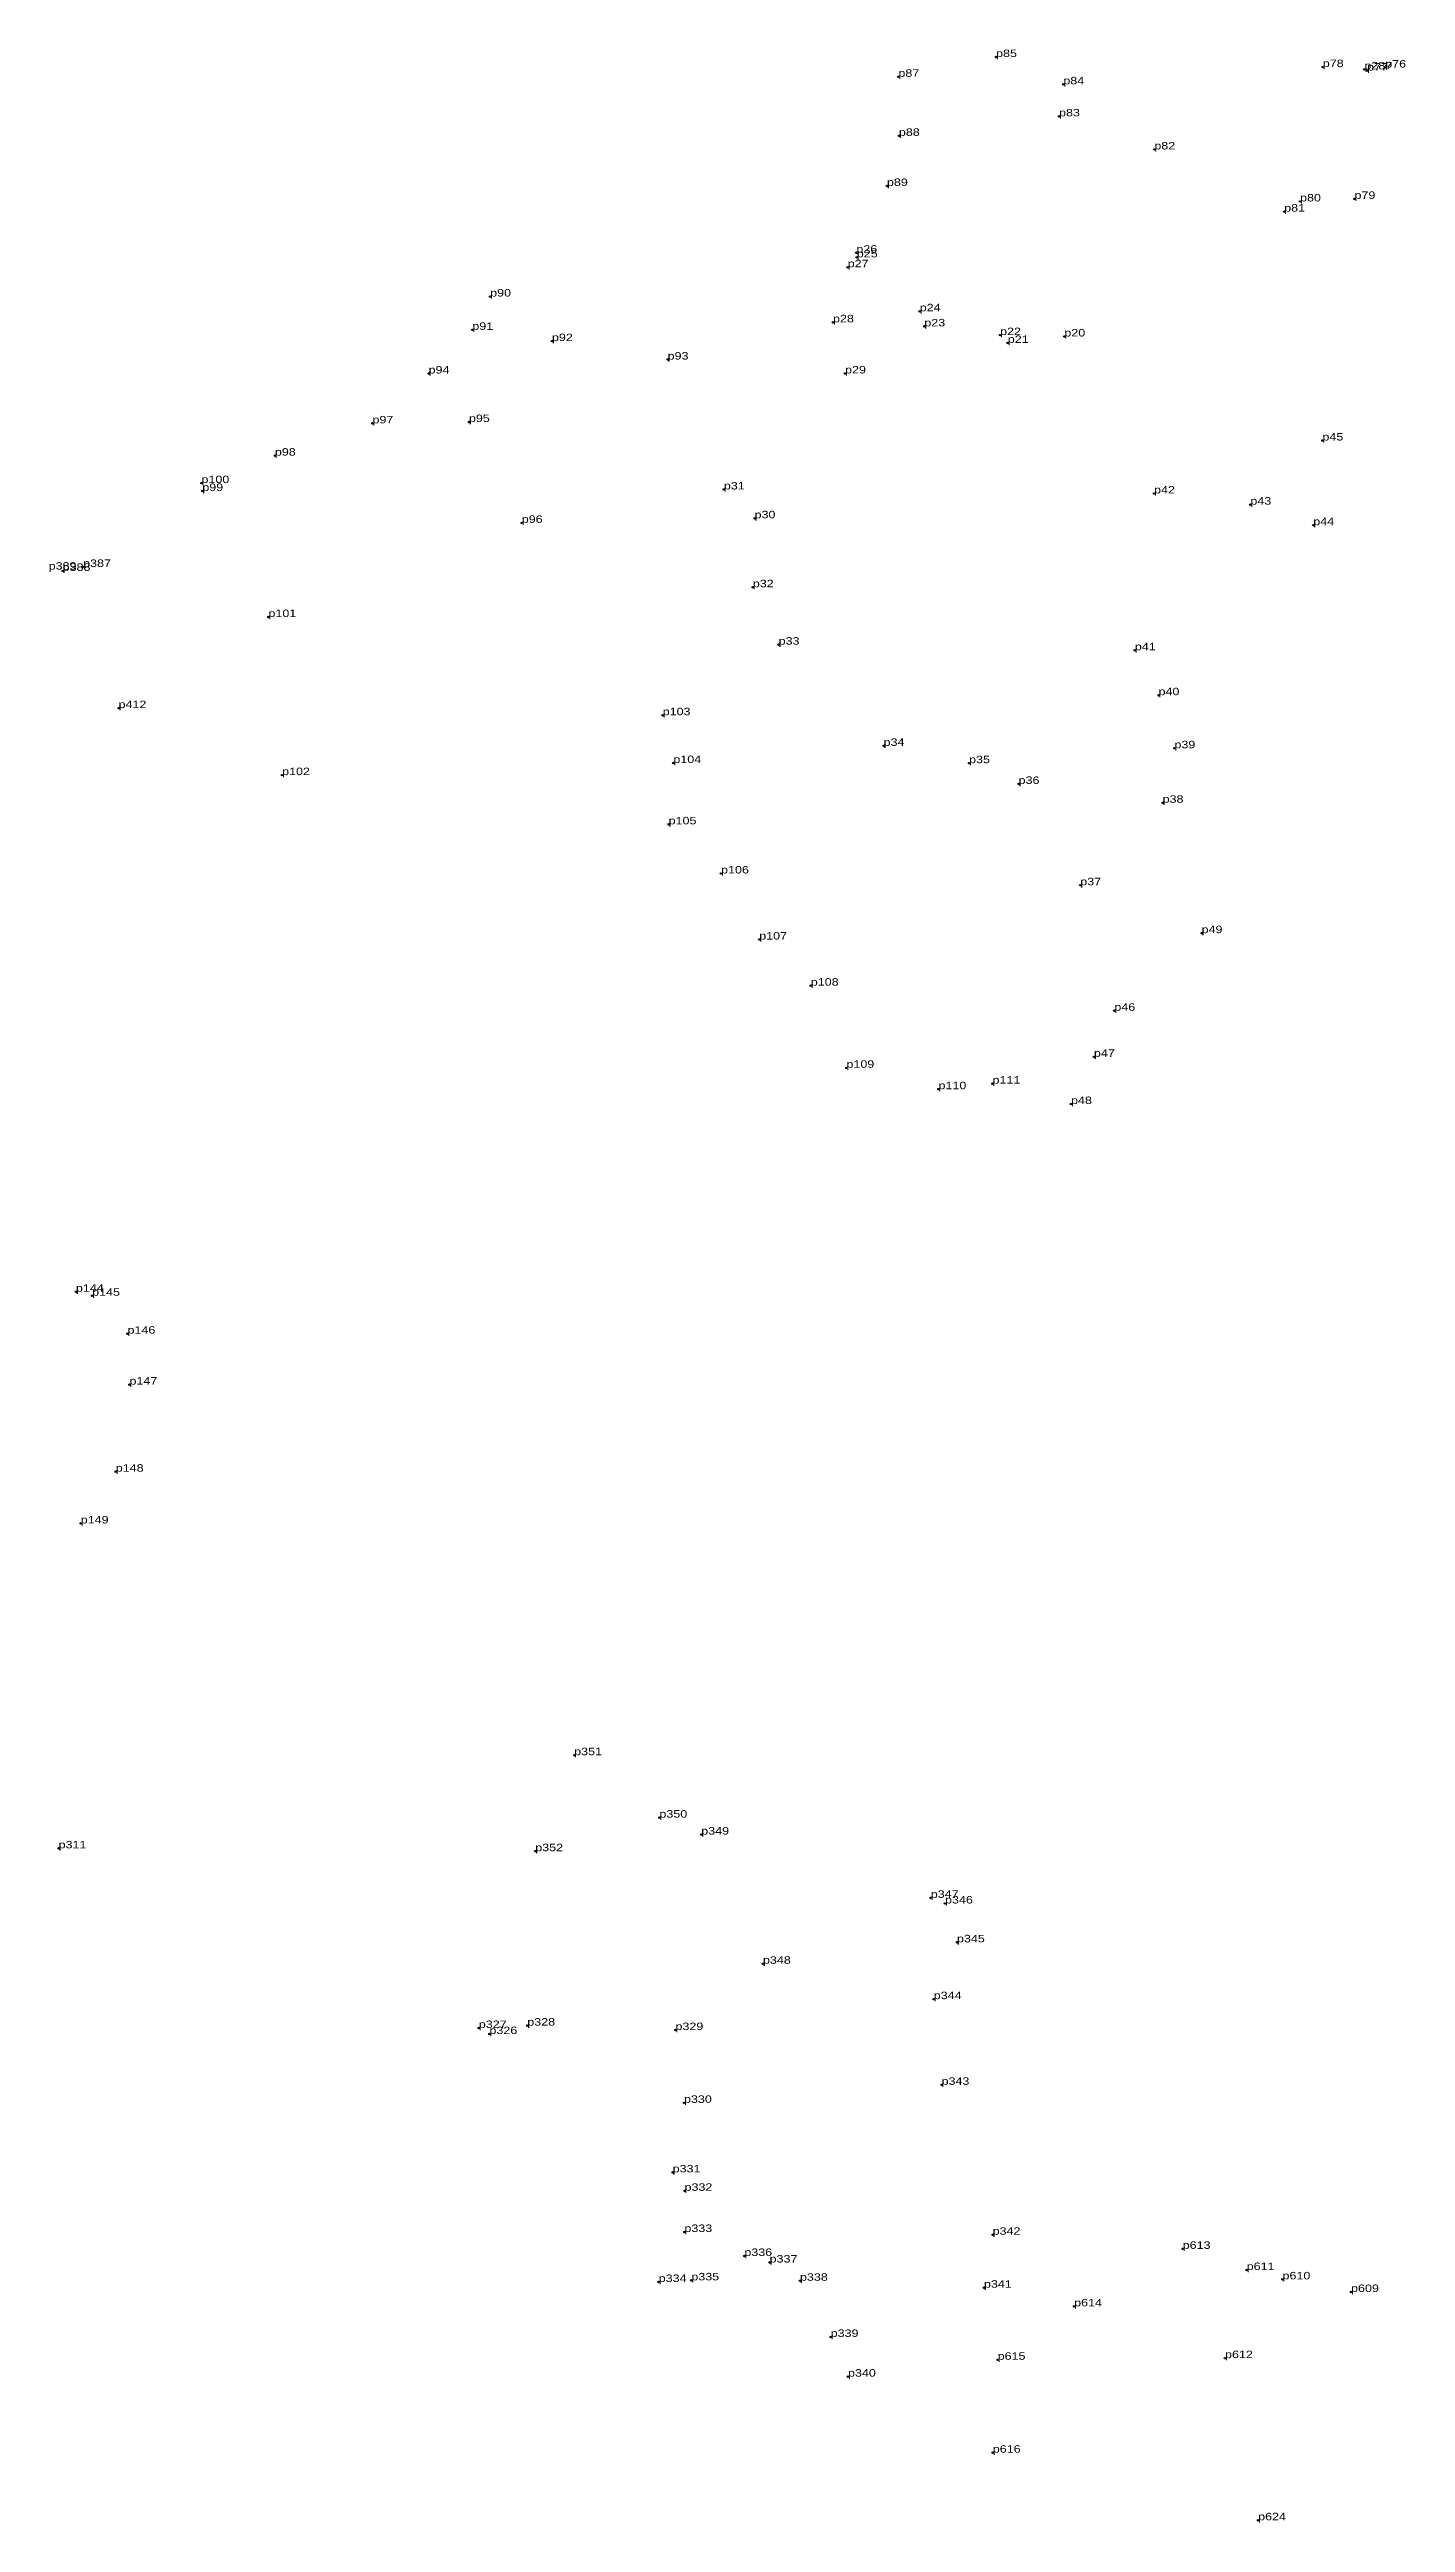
# Model space of a CAD drawing. Header units: metres. Extents: x 543607 to 546308, y 1834524 to 1839461.
# Drawn here: x 544487 to 544814, y 1837647 to 1838242 of the extents above; entities that cross this region are included whole.
import ezdxf

# ---------------------------------------------------------------- set-up
doc = ezdxf.new("R2010")
doc.units = ezdxf.units.M
doc.header["$LTSCALE"] = 0.72
doc.header["$PDMODE"] = 32
doc.header["$PDSIZE"] = 0.36
doc.layers.add('12', color=7, linetype='Continuous')
doc.layers.add('7', color=7, linetype='Continuous')

msp = doc.modelspace()

# ---------------------------------------------------------------- linework, layer by layer
at = {"layer": '7'}
for p in [(544691.68, 1838235.1), (544715.19, 1838239.86), (544793.8, 1838237.44), (544803.81, 1838236.89), (544804.45, 1838236.61), (544804.45, 1838236.6), (544808.82, 1838237.33), (544731.37, 1838233.29), (544730.34, 1838225.58), (544691.81, 1838220.9), (544753.27, 1838217.62), (544688.93, 1838208.84), (544788.32, 1838205.11), (544801.43, 1838205.73), (544784.52, 1838202.66), (544681.57, 1838192.77), (544679.48, 1838189.27), (544681.68, 1838191.66), (544593.46, 1838182.22), (544675.95, 1838176.02), (544696.82, 1838178.68), (544697.92, 1838175.04), (544589.17, 1838174.21), (544608.32, 1838171.5), (544716.16, 1838172.95), (544718.01, 1838171.06), (544718.01, 1838171.05), (544731.61, 1838172.61), (544578.65, 1838163.7), (544636.16, 1838167.07), (544636.16, 1838167.06), (544678.86, 1838163.71), (544565.14, 1838151.7), (544588.35, 1838152.03), (544793.72, 1838147.59), (544793.72, 1838147.58), (544541.66, 1838143.94), (544524, 1838137.33), (544524.2, 1838135.44), (544649.69, 1838135.8), (544753.21, 1838134.83), (544601.07, 1838127.75), (544657.08, 1838128.86), (544776.38, 1838132.15), (544791.51, 1838127.2), (544490.59, 1838116.2), (544495.52, 1838117.15), (544656.66, 1838112.27), (544540.11, 1838105.11), (544540.11, 1838105.1), (544662.87, 1838098.45), (544748.58, 1838097.09), (544754.28, 1838086.28), (544754.28, 1838086.27), (544504.05, 1838083.18), (544634.97, 1838081.46), (544688.11, 1838074.1), (544688.12, 1838074.1), (544758.11, 1838073.52), (544637.54, 1838069.96), (544708.7, 1838069.92), (544543.39, 1838067.05), (544543.4, 1838067.05), (544720.61, 1838064.93), (544755.26, 1838060.4), (544636.4, 1838055.21), (544649.02, 1838043.38), (544735.44, 1838040.55), (544658.2, 1838027.49), (544764.64, 1838029.02), (544670.61, 1838016.39), (544743.65, 1838010.35), (544743.65, 1838010.34), (544679.19, 1837996.61), (544738.74, 1837999.24), (544701.34, 1837991.47), (544714.33, 1837992.81), (544733.23, 1837987.9), (544493.79, 1837942.71), (544497.7, 1837941.76), (544506.2, 1837932.63), (544506.68, 1837920.38), (544503.38, 1837899.43), (544494.95, 1837886.96), (544613.68, 1837831.19), (544634.18, 1837816.17), (544644.25, 1837812.09), (544489.62, 1837808.77), (544604.31, 1837808.09), (544699.48, 1837796.87), (544702.91, 1837795.5), (544705.78, 1837786.16), (544659.1, 1837781), (544700.19, 1837772.48), (544590.74, 1837765.54), (544593.28, 1837764.08), (544602.39, 1837766.11), (544638.05, 1837765.04), (544640.1, 1837747.52), (544702.07, 1837751.86), (544637.37, 1837730.79), (544640.23, 1837726.36), (544640.2, 1837716.45), (544654.62, 1837710.68), (544714.36, 1837715.78), (544760.09, 1837712.39), (544634.02, 1837704.42), (544641.87, 1837704.81), (544660.7, 1837709.1), (544660.7, 1837709.09), (544668, 1837704.71), (544775.49, 1837707.3), (544784.11, 1837705.05), (544712.27, 1837703.05), (544712.27, 1837703.04), (544733.98, 1837698.55), (544800.6, 1837702.01), (544675.39, 1837691.19), (544679.56, 1837681.64), (544715.57, 1837685.7), (544770.28, 1837686.09), (544714.4, 1837663.34), (544778.25, 1837647.07)]:
    msp.add_point(p, dxfattribs=at)

# ---------------------------------------------------------------- texts
at = {"layer": '12', "width": 1.25}
for s, p in [('p85', (544715.19, 1838239.86)), ('p85', (544715.19, 1838239.86)), ('p87', (544691.68, 1838235.1)), ('p87', (544691.68, 1838235.1)), ('p84', (544731.37, 1838233.29)), ('p84', (544731.37, 1838233.29)), ('p78', (544793.8, 1838237.44)), ('p78', (544793.8, 1838237.44)), ('p287', (544803.81, 1838236.89)), ('p287', (544803.81, 1838236.89)), ('p77', (544804.45, 1838236.6)), ('p77', (544804.45, 1838236.6)), ('p76', (544808.82, 1838237.33)), ('p76', (544808.82, 1838237.33)), ('p88', (544691.81, 1838220.9)), ('p88', (544691.81, 1838220.9)), ('p83', (544730.34, 1838225.58)), ('p83', (544730.34, 1838225.58)), ('p82', (544753.27, 1838217.62)), ('p82', (544753.27, 1838217.62)), ('p89', (544688.93, 1838208.84)), ('p89', (544688.93, 1838208.84)), ('p80', (544788.32, 1838205.11)), ('p80', (544788.32, 1838205.11)), ('p79', (544801.43, 1838205.73)), ('p79', (544801.43, 1838205.73)), ('p81', (544784.52, 1838202.66)), ('p81', (544784.52, 1838202.66)), ('p26', (544681.57, 1838192.77)), ('p26', (544681.57, 1838192.77)), ('p25', (544681.68, 1838191.66)), ('p25', (544681.68, 1838191.66)), ('p27', (544679.48, 1838189.27)), ('p27', (544679.48, 1838189.27)), ('p90', (544593.46, 1838182.22)), ('p90', (544593.46, 1838182.22)), ('p91', (544589.17, 1838174.21)), ('p91', (544589.17, 1838174.21)), ('p28', (544675.95, 1838176.02)), ('p28', (544675.95, 1838176.02)), ('p24', (544696.82, 1838178.68)), ('p24', (544696.82, 1838178.68)), ('p23', (544697.92, 1838175.04)), ('p23', (544697.92, 1838175.04)), ('p22', (544716.16, 1838172.95)), ('p22', (544716.16, 1838172.95)), ('p92', (544608.32, 1838171.5)), ('p92', (544608.32, 1838171.5)), ('p93', (544636.16, 1838167.06)), ('p93', (544636.16, 1838167.06)), ('p21', (544718.01, 1838171.06)), ('p21', (544718.01, 1838171.06)), ('p20', (544731.61, 1838172.61)), ('p20', (544731.61, 1838172.61)), ('p94', (544578.65, 1838163.7)), ('p94', (544578.65, 1838163.7)), ('p29', (544678.86, 1838163.71)), ('p29', (544678.86, 1838163.71)), ('p97', (544565.14, 1838151.7)), ('p97', (544565.14, 1838151.7)), ('p95', (544588.35, 1838152.03)), ('p95', (544588.35, 1838152.03)), ('p98', (544541.66, 1838143.94)), ('p98', (544541.66, 1838143.94)), ('p45', (544793.72, 1838147.58)), ('p45', (544793.72, 1838147.58)), ('p100', (544524, 1838137.33)), ('p100', (544524, 1838137.33)), ('p99', (544524.2, 1838135.44)), ('p99', (544524.2, 1838135.44)), ('p31', (544649.69, 1838135.8)), ('p31', (544649.69, 1838135.8)), ('p42', (544753.21, 1838134.83)), ('p42', (544753.21, 1838134.83)), ('p43', (544776.38, 1838132.15)), ('p43', (544776.38, 1838132.15)), ('p96', (544601.07, 1838127.75)), ('p96', (544601.07, 1838127.75)), ('p30', (544657.08, 1838128.86)), ('p30', (544657.08, 1838128.86)), ('p44', (544791.51, 1838127.2)), ('p44', (544791.51, 1838127.2)), ('p389', (544487.23, 1838116.5)), ('p389', (544487.23, 1838116.5)), ('p388', (544490.59, 1838116.2)), ('p388', (544490.59, 1838116.2)), ('p387', (544495.52, 1838117.15)), ('p387', (544495.52, 1838117.15)), ('p32', (544656.66, 1838112.27)), ('p32', (544656.66, 1838112.27)), ('p101', (544540.11, 1838105.1)), ('p101', (544540.11, 1838105.1)), ('p33', (544662.87, 1838098.45)), ('p33', (544662.87, 1838098.45)), ('p41', (544748.58, 1838097.09)), ('p41', (544748.58, 1838097.09)), ('p40', (544754.28, 1838086.28)), ('p40', (544754.28, 1838086.28)), ('p412', (544504.05, 1838083.18)), ('p412', (544504.05, 1838083.18)), ('p103', (544634.97, 1838081.46)), ('p103', (544634.97, 1838081.46)), ('p34', (544688.12, 1838074.1)), ('p34', (544688.12, 1838074.1)), ('p39', (544758.11, 1838073.52)), ('p39', (544758.11, 1838073.52)), ('p102', (544543.4, 1838067.05)), ('p102', (544543.4, 1838067.05)), ('p104', (544637.54, 1838069.96)), ('p104', (544637.54, 1838069.96)), ('p35', (544708.7, 1838069.92)), ('p35', (544708.7, 1838069.92)), ('p36', (544720.61, 1838064.93)), ('p36', (544720.61, 1838064.93)), ('p38', (544755.26, 1838060.4)), ('p38', (544755.26, 1838060.4)), ('p105', (544636.4, 1838055.21)), ('p105', (544636.4, 1838055.21)), ('p106', (544649.02, 1838043.38)), ('p106', (544649.02, 1838043.38)), ('p37', (544735.44, 1838040.55)), ('p37', (544735.44, 1838040.55)), ('p107', (544658.2, 1838027.49)), ('p107', (544658.2, 1838027.49)), ('p49', (544764.64, 1838029.02)), ('p49', (544764.64, 1838029.02)), ('p108', (544670.61, 1838016.39)), ('p108', (544670.61, 1838016.39)), ('p46', (544743.65, 1838010.34)), ('p46', (544743.65, 1838010.34)), ('p109', (544679.19, 1837996.61)), ('p109', (544679.19, 1837996.61)), ('p47', (544738.74, 1837999.24)), ('p47', (544738.74, 1837999.24)), ('p110', (544701.34, 1837991.47)), ('p110', (544701.34, 1837991.47)), ('p111', (544714.33, 1837992.81)), ('p111', (544714.33, 1837992.81)), ('p48', (544733.23, 1837987.9)), ('p48', (544733.23, 1837987.9)), ('p144', (544493.79, 1837942.71)), ('p144', (544493.79, 1837942.71)), ('p145', (544497.7, 1837941.76)), ('p145', (544497.7, 1837941.76)), ('p146', (544506.2, 1837932.63)), ('p146', (544506.2, 1837932.63)), ('p147', (544506.68, 1837920.38)), ('p147', (544506.68, 1837920.38)), ('p148', (544503.38, 1837899.43)), ('p148', (544503.38, 1837899.43)), ('p149', (544494.95, 1837886.96)), ('p149', (544494.95, 1837886.96)), ('p351', (544613.68, 1837831.19)), ('p351', (544613.68, 1837831.19)), ('p350', (544634.18, 1837816.17)), ('p350', (544634.18, 1837816.17)), ('p349', (544644.25, 1837812.09)), ('p349', (544644.25, 1837812.09)), ('p311', (544489.62, 1837808.77)), ('p311', (544489.62, 1837808.77)), ('p352', (544604.31, 1837808.09)), ('p352', (544604.31, 1837808.09)), ('p347', (544699.48, 1837796.87)), ('p347', (544699.48, 1837796.87)), ('p346', (544702.91, 1837795.5)), ('p346', (544702.91, 1837795.5)), ('p345', (544705.78, 1837786.16)), ('p345', (544705.78, 1837786.16)), ('p348', (544659.1, 1837781)), ('p348', (544659.1, 1837781)), ('p344', (544700.19, 1837772.48)), ('p344', (544700.19, 1837772.48)), ('p327', (544590.74, 1837765.54)), ('p327', (544590.74, 1837765.54)), ('p326', (544593.28, 1837764.08)), ('p326', (544593.28, 1837764.08)), ('p328', (544602.39, 1837766.11)), ('p328', (544602.39, 1837766.11)), ('p329', (544638.05, 1837765.04)), ('p329', (544638.05, 1837765.04)), ('p343', (544702.07, 1837751.86)), ('p343', (544702.07, 1837751.86)), ('p330', (544640.1, 1837747.52)), ('p330', (544640.1, 1837747.52)), ('p331', (544637.37, 1837730.79)), ('p331', (544637.37, 1837730.79)), ('p332', (544640.23, 1837726.36)), ('p332', (544640.23, 1837726.36)), ('p333', (544640.2, 1837716.45)), ('p333', (544640.2, 1837716.45)), ('p342', (544714.36, 1837715.78)), ('p342', (544714.36, 1837715.78)), ('p336', (544654.62, 1837710.68)), ('p336', (544654.62, 1837710.68)), ('p337', (544660.7, 1837709.1)), ('p337', (544660.7, 1837709.1)), ('p613', (544760.09, 1837712.39)), ('p334', (544634.02, 1837704.42)), ('p334', (544634.02, 1837704.42)), ('p335', (544641.87, 1837704.81)), ('p335', (544641.87, 1837704.81)), ('p338', (544668, 1837704.71)), ('p338', (544668, 1837704.71)), ('p341', (544712.27, 1837703.04)), ('p341', (544712.27, 1837703.04)), ('p611', (544775.49, 1837707.3)), ('p610', (544784.11, 1837705.05)), ('p614', (544733.98, 1837698.55)), ('p609', (544800.6, 1837702.01)), ('p339', (544675.39, 1837691.19)), ('p339', (544675.39, 1837691.19)), ('p615', (544715.57, 1837685.7)), ('p612', (544770.28, 1837686.09)), ('p340', (544679.56, 1837681.64)), ('p340', (544679.56, 1837681.64)), ('p616', (544714.4, 1837663.34)), ('p624', (544778.25, 1837647.07))]:
    msp.add_text(s, height=1.8, dxfattribs=at).set_placement(p)

doc.saveas('drawing.dxf')
